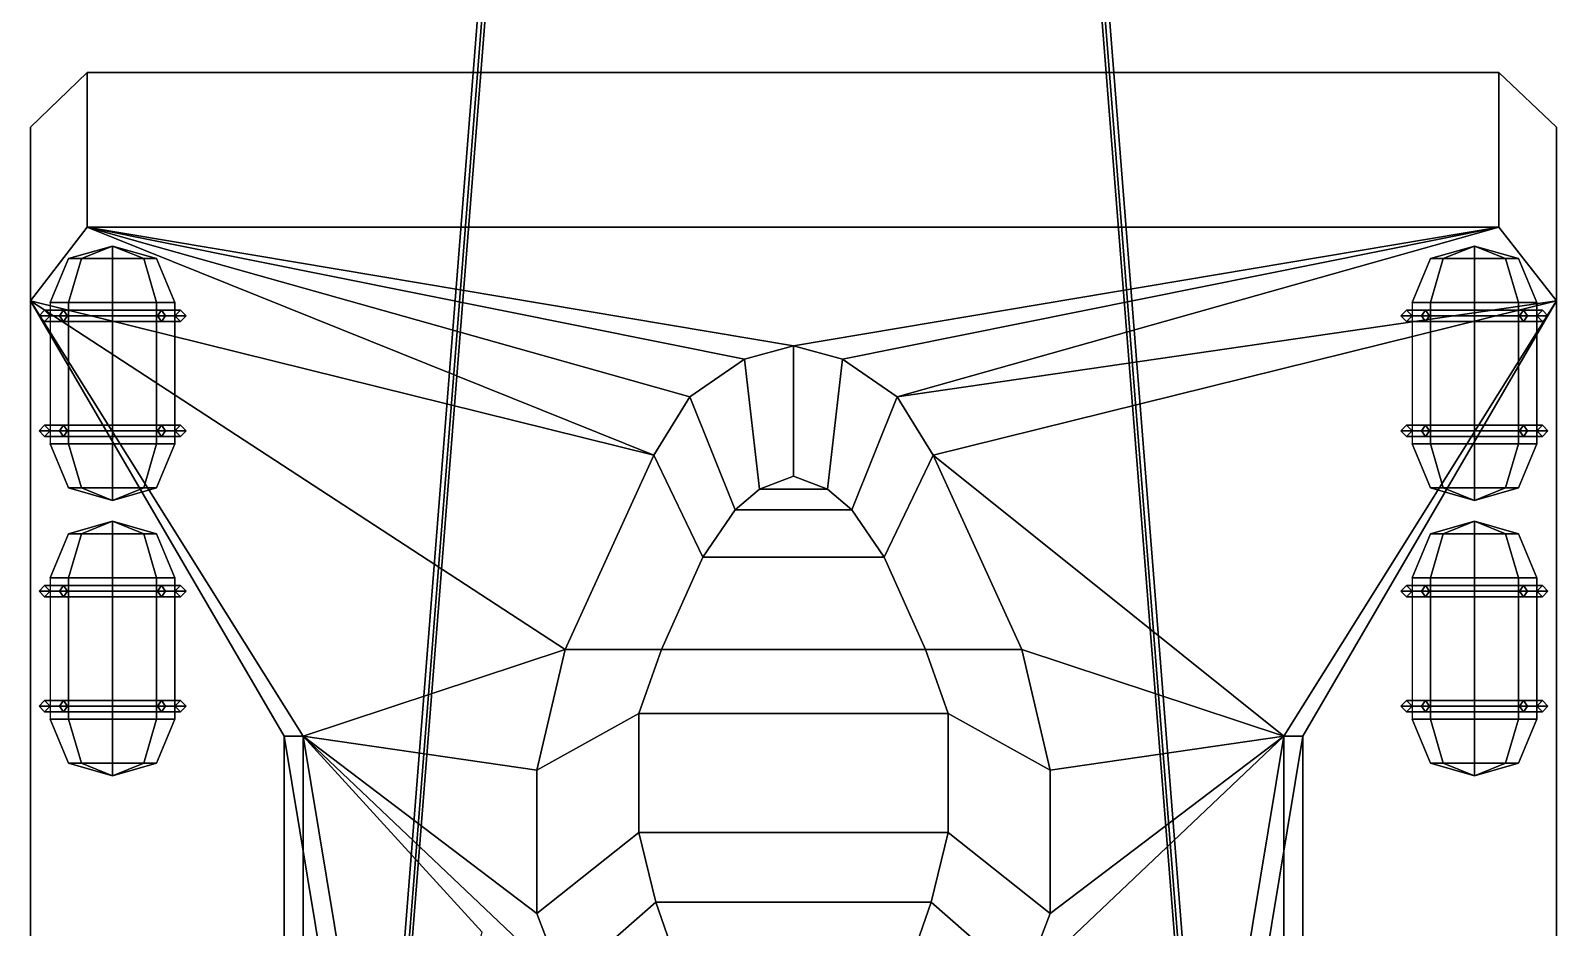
# Model space of a CAD drawing. Extents: x -4 to 4, y -35.9 to 36.
# Drawn here: x -4.05 to 4.05, y 23.08 to 27.83 of the extents above; entities that cross this region are included whole.
import ezdxf

# ---------------------------------------------------------------- set-up
doc = ezdxf.new("R2010")
doc.units = 0
doc.layers.add('SUPERSTRUCTURE', color=3, linetype='CONTINUOUS')

msp = doc.modelspace()

# ---------------------------------------------------------------- linework, layer by layer
at = {"layer": 'SUPERSTRUCTURE'}
for points in [[(-1.02, 35.92, 5.76), (-1.04, 35.92, 5.74), (-2.27, 20.37, 13.3), (-2.25, 20.32, 13.35)], [(-1.04, 35.92, 5.74), (-1.02, 35.92, 5.72), (-2.25, 20.32, 13.25), (-2.27, 20.37, 13.3)], [(-1, 35.92, 5.74), (-1.02, 35.92, 5.76), (-2.25, 20.32, 13.35), (-2.23, 20.37, 13.3)], [(-1.02, 35.92, 5.72), (-1, 35.92, 5.74), (-2.23, 20.37, 13.3), (-2.25, 20.32, 13.25)], [(1.02, 35.92, 5.76), (1, 35.92, 5.74), (2.23, 20.37, 13.3), (2.25, 20.32, 13.35)], [(1, 35.92, 5.74), (1.02, 35.92, 5.72), (2.25, 20.32, 13.25), (2.23, 20.37, 13.3)], [(1.04, 35.92, 5.74), (1.02, 35.92, 5.76), (2.25, 20.32, 13.35), (2.27, 20.37, 13.3)], [(1.02, 35.92, 5.72), (1.04, 35.92, 5.74), (2.27, 20.37, 13.3), (2.25, 20.32, 13.25)], [(-3.745, 26.79, 5.69), (-3.745, 27.61, 3.13), (-4.045, 27.32, 3.13), (-4.045, 26.4, 5.69)], [(-3.745, 27.61, 3.13), (-3.745, 27.61, 3.0057), (-4.045, 27.32, 2.99), (-4.045, 27.32, 3.13)], [(3.74, 26.79, 5.69), (3.74, 27.61, 3.13), (-3.745, 27.61, 3.13), (-3.745, 26.79, 5.69)], [(-2.8, 27.61, 3.055), (-2.8, 27.61, 3.055), (-3.745, 27.61, 3.0057), (-3.745, 27.61, 3.13)], [(-1.415, 27.61, 3.11), (-1.415, 27.61, 3.11), (-2.8, 27.61, 3.055), (-3.745, 27.61, 3.13)], [(0, 27.61, 3.13), (0, 27.61, 3.13), (-1.415, 27.61, 3.11), (-3.745, 27.61, 3.13)], [(3.74, 27.61, 3.13), (1.415, 27.61, 3.11), (0, 27.61, 3.13), (3.74, 27.61, 3.13)], [(3.74, 27.61, 3.13), (2.8, 27.61, 3.055), (1.415, 27.61, 3.11), (3.74, 27.61, 3.13)], [(3.74, 27.61, 3.13), (3.74, 27.61, 3.0059), (2.8, 27.61, 3.055), (3.74, 27.61, 3.13)], [(4.045, 26.4, 5.69), (4.045, 27.32, 3.13), (3.74, 27.61, 3.13), (3.74, 26.79, 5.69)], [(4.045, 27.32, 3.13), (4.045, 27.32, 2.99), (3.74, 27.61, 3.0059), (3.74, 27.61, 3.13)], [(-4.045, 27.32, 3.13), (-4.045, 9.4, 3.13), (-4.045, 10, 5.69), (-4.045, 26.4, 5.69)], [(-4.045, 27.32, 2.99), (-4.045, 9.4, 2.99), (-4.045, 9.4, 3.13), (-4.045, 27.32, 3.13)], [(4.045, 10, 5.69), (4.045, 9.4, 3.13), (4.045, 27.32, 3.13), (4.045, 26.4, 5.69)], [(4.045, 9.4, 3.13), (4.045, 9.4, 2.99), (4.045, 27.32, 2.99), (4.045, 27.32, 3.13)], [(-0.74, 25.58, 5.69), (-0.74, 25.58, 5.69), (-3.745, 26.79, 5.69), (-4.045, 26.4, 5.69)], [(0, 26.16, 5.69), (3.74, 26.79, 5.69), (-3.745, 26.79, 5.69), (0, 26.16, 5.69)], [(-0.74, 25.58, 5.69), (-0.74, 25.58, 5.69), (-0.55, 25.89, 5.69), (-3.745, 26.79, 5.69)], [(-0.55, 25.89, 5.69), (-0.55, 25.89, 5.69), (-0.26, 26.09, 5.69), (-3.745, 26.79, 5.69)], [(-0.26, 26.09, 5.69), (-0.26, 26.09, 5.69), (0, 26.16, 5.69), (-3.745, 26.79, 5.69)], [(0.26, 26.09, 5.69), (0.26, 26.09, 5.69), (3.74, 26.79, 5.69), (0, 26.16, 5.69)], [(0.55, 25.89, 5.69), (0.55, 25.89, 5.69), (3.74, 26.79, 5.69), (0.26, 26.09, 5.69)], [(4.045, 26.4, 5.69), (4.045, 26.4, 5.69), (3.74, 26.79, 5.69), (0.55, 25.89, 5.69)], [(-3.775, 26.6233, 5.915), (-3.8433, 26.39, 5.8467), (-3.94, 26.39, 6.08), (-3.8433, 26.6233, 6.08)], [(-3.8433, 26.6233, 6.08), (-3.94, 26.39, 6.08), (-3.8433, 26.39, 6.3133), (-3.775, 26.6233, 6.245)], [(-3.61, 26.69, 6.08), (-3.775, 26.6233, 5.915), (-3.8433, 26.6233, 6.08), (-3.61, 26.69, 6.08)], [(-3.61, 26.69, 6.08), (-3.8433, 26.6233, 6.08), (-3.775, 26.6233, 6.245), (-3.61, 26.69, 6.08)], [(-3.61, 26.6233, 5.8467), (-3.61, 26.39, 5.75), (-3.8433, 26.39, 5.8467), (-3.775, 26.6233, 5.915)], [(-3.775, 26.6233, 6.245), (-3.8433, 26.39, 6.3133), (-3.61, 26.39, 6.41), (-3.61, 26.6233, 6.3133)], [(-3.61, 26.69, 6.08), (-3.61, 26.6233, 5.8467), (-3.775, 26.6233, 5.915), (-3.61, 26.69, 6.08)], [(-3.61, 26.69, 6.08), (-3.775, 26.6233, 6.245), (-3.61, 26.6233, 6.3133), (-3.61, 26.69, 6.08)], [(-3.61, 26.69, 6.08), (-3.3767, 26.6233, 6.08), (-3.445, 26.6233, 5.915), (-3.61, 26.69, 6.08)], [(-3.61, 26.69, 6.08), (-3.445, 26.6233, 6.245), (-3.3767, 26.6233, 6.08), (-3.61, 26.69, 6.08)], [(-3.61, 26.69, 6.08), (-3.445, 26.6233, 5.915), (-3.61, 26.6233, 5.8467), (-3.61, 26.69, 6.08)], [(-3.61, 26.69, 6.08), (-3.61, 26.6233, 6.3133), (-3.445, 26.6233, 6.245), (-3.61, 26.69, 6.08)], [(-3.445, 26.6233, 5.915), (-3.3767, 26.39, 5.8467), (-3.61, 26.39, 5.75), (-3.61, 26.6233, 5.8467)], [(-3.61, 26.6233, 6.3133), (-3.61, 26.39, 6.41), (-3.3767, 26.39, 6.3133), (-3.445, 26.6233, 6.245)], [(-3.3767, 26.6233, 6.08), (-3.28, 26.39, 6.08), (-3.3767, 26.39, 5.8467), (-3.445, 26.6233, 5.915)], [(-3.445, 26.6233, 6.245), (-3.3767, 26.39, 6.3133), (-3.28, 26.39, 6.08), (-3.3767, 26.6233, 6.08)], [(3.3767, 26.6233, 6.08), (3.28, 26.39, 6.08), (3.3767, 26.39, 6.3133), (3.445, 26.6233, 6.245)], [(3.445, 26.6233, 5.915), (3.3767, 26.39, 5.8467), (3.28, 26.39, 6.08), (3.3767, 26.6233, 6.08)], [(3.61, 26.69, 6.08), (3.3767, 26.6233, 6.08), (3.445, 26.6233, 6.245), (3.61, 26.69, 6.08)], [(3.61, 26.69, 6.08), (3.445, 26.6233, 5.915), (3.3767, 26.6233, 6.08), (3.61, 26.69, 6.08)], [(3.445, 26.6233, 6.245), (3.3767, 26.39, 6.3133), (3.61, 26.39, 6.41), (3.61, 26.6233, 6.3133)], [(3.61, 26.6233, 5.8467), (3.61, 26.39, 5.75), (3.3767, 26.39, 5.8467), (3.445, 26.6233, 5.915)], [(3.61, 26.69, 6.08), (3.445, 26.6233, 6.245), (3.61, 26.6233, 6.3133), (3.61, 26.69, 6.08)], [(3.61, 26.69, 6.08), (3.61, 26.6233, 5.8467), (3.445, 26.6233, 5.915), (3.61, 26.69, 6.08)], [(3.61, 26.69, 6.08), (3.775, 26.6233, 6.245), (3.8433, 26.6233, 6.08), (3.61, 26.69, 6.08)], [(3.61, 26.69, 6.08), (3.8433, 26.6233, 6.08), (3.775, 26.6233, 5.915), (3.61, 26.69, 6.08)], [(3.61, 26.69, 6.08), (3.61, 26.6233, 6.3133), (3.775, 26.6233, 6.245), (3.61, 26.69, 6.08)], [(3.61, 26.69, 6.08), (3.775, 26.6233, 5.915), (3.61, 26.6233, 5.8467), (3.61, 26.69, 6.08)], [(3.61, 26.6233, 6.3133), (3.61, 26.39, 6.41), (3.8433, 26.39, 6.3133), (3.775, 26.6233, 6.245)], [(3.775, 26.6233, 5.915), (3.8433, 26.39, 5.8467), (3.61, 26.39, 5.75), (3.61, 26.6233, 5.8467)], [(3.775, 26.6233, 6.245), (3.8433, 26.39, 6.3133), (3.94, 26.39, 6.08), (3.8433, 26.6233, 6.08)], [(3.8433, 26.6233, 6.08), (3.94, 26.39, 6.08), (3.8433, 26.39, 5.8467), (3.775, 26.6233, 5.915)], [(-4.045, 26.4, 5.69), (-4.045, 10, 5.69), (-2.7, 13.71, 5.69), (-2.7, 24.09, 5.69)], [(-2.6, 24.09, 5.69), (-4.045, 26.4, 5.69), (-4.045, 26.4, 5.69), (-2.7, 24.09, 5.69)], [(-2.6, 24.09, 5.69), (-2.6, 24.09, 5.69), (-1.21, 24.55, 5.69), (-4.045, 26.4, 5.69)], [(-1.21, 24.55, 5.69), (-1.21, 24.55, 5.69), (-0.74, 25.58, 5.69), (-4.045, 26.4, 5.69)], [(4.045, 26.4, 5.69), (4.045, 26.4, 5.69), (0.55, 25.89, 5.69), (0.74, 25.58, 5.69)], [(4.045, 26.4, 5.69), (4.045, 26.4, 5.69), (0.74, 25.58, 5.69), (2.6, 24.09, 5.69)], [(4.045, 26.4, 5.69), (4.045, 26.4, 5.69), (2.6, 24.09, 5.69), (2.7, 24.09, 5.69)], [(2.7, 24.09, 5.69), (2.7, 13.71, 5.69), (4.045, 10, 5.69), (4.045, 26.4, 5.69)], [(-3.8912, 26.32, 6.3612), (-3.87, 26.35, 6.34), (-3.97, 26.35, 6.08), (-4, 26.32, 6.08)], [(-3.97, 26.35, 5.69), (-4, 26.32, 5.69), (-4, 26.32, 6.08), (-3.97, 26.35, 6.08)], [(-3.87, 26.29, 6.34), (-3.8912, 26.32, 6.3612), (-4, 26.32, 6.08), (-3.97, 26.29, 6.08)], [(-4, 26.32, 5.69), (-3.97, 26.29, 5.69), (-3.97, 26.29, 6.08), (-4, 26.32, 6.08)], [(-3.87, 26.35, 6.34), (-3.8488, 26.32, 6.3188), (-3.94, 26.32, 6.08), (-3.97, 26.35, 6.08)], [(-3.94, 26.32, 5.69), (-3.97, 26.35, 5.69), (-3.97, 26.35, 6.08), (-3.94, 26.32, 6.08)], [(-3.8488, 26.32, 6.3188), (-3.87, 26.29, 6.34), (-3.97, 26.29, 6.08), (-3.94, 26.32, 6.08)], [(-3.97, 26.29, 5.69), (-3.94, 26.32, 5.69), (-3.94, 26.32, 6.08), (-3.97, 26.29, 6.08)], [(-3.61, 26.32, 6.47), (-3.61, 26.35, 6.44), (-3.87, 26.35, 6.34), (-3.8912, 26.32, 6.3612)], [(-3.61, 26.29, 6.44), (-3.61, 26.32, 6.47), (-3.8912, 26.32, 6.3612), (-3.87, 26.29, 6.34)], [(-3.61, 26.35, 6.44), (-3.61, 26.32, 6.41), (-3.8488, 26.32, 6.3188), (-3.87, 26.35, 6.34)], [(-3.61, 26.32, 6.41), (-3.61, 26.29, 6.44), (-3.87, 26.29, 6.34), (-3.8488, 26.32, 6.3188)], [(-3.61, 26.35, 6.44), (-3.61, 26.32, 6.47), (-3.3288, 26.32, 6.3612), (-3.35, 26.35, 6.34)], [(-3.61, 26.32, 6.41), (-3.61, 26.35, 6.44), (-3.35, 26.35, 6.34), (-3.3712, 26.32, 6.3188)], [(-3.61, 26.32, 6.47), (-3.61, 26.29, 6.44), (-3.35, 26.29, 6.34), (-3.3288, 26.32, 6.3612)], [(-3.61, 26.29, 6.44), (-3.61, 26.32, 6.41), (-3.3712, 26.32, 6.3188), (-3.35, 26.29, 6.34)], [(-3.3712, 26.32, 6.3188), (-3.35, 26.35, 6.34), (-3.25, 26.35, 6.08), (-3.28, 26.32, 6.08)], [(-3.35, 26.29, 6.34), (-3.3712, 26.32, 6.3188), (-3.28, 26.32, 6.08), (-3.25, 26.29, 6.08)], [(-3.35, 26.35, 6.34), (-3.3288, 26.32, 6.3612), (-3.22, 26.32, 6.08), (-3.25, 26.35, 6.08)], [(-3.3288, 26.32, 6.3612), (-3.35, 26.29, 6.34), (-3.25, 26.29, 6.08), (-3.22, 26.32, 6.08)], [(-3.25, 26.35, 5.69), (-3.28, 26.32, 5.69), (-3.28, 26.32, 6.08), (-3.25, 26.35, 6.08)], [(-3.28, 26.32, 5.69), (-3.25, 26.29, 5.69), (-3.25, 26.29, 6.08), (-3.28, 26.32, 6.08)], [(-3.22, 26.32, 5.69), (-3.25, 26.35, 5.69), (-3.25, 26.35, 6.08), (-3.22, 26.32, 6.08)], [(-3.25, 26.29, 5.69), (-3.22, 26.32, 5.69), (-3.22, 26.32, 6.08), (-3.25, 26.29, 6.08)], [(3.3288, 26.32, 6.3612), (3.35, 26.35, 6.34), (3.25, 26.35, 6.08), (3.22, 26.32, 6.08)], [(3.25, 26.35, 5.69), (3.22, 26.32, 5.69), (3.22, 26.32, 6.08), (3.25, 26.35, 6.08)], [(3.35, 26.29, 6.34), (3.3288, 26.32, 6.3612), (3.22, 26.32, 6.08), (3.25, 26.29, 6.08)], [(3.22, 26.32, 5.69), (3.25, 26.29, 5.69), (3.25, 26.29, 6.08), (3.22, 26.32, 6.08)], [(3.35, 26.35, 6.34), (3.3712, 26.32, 6.3188), (3.28, 26.32, 6.08), (3.25, 26.35, 6.08)], [(3.28, 26.32, 5.69), (3.25, 26.35, 5.69), (3.25, 26.35, 6.08), (3.28, 26.32, 6.08)], [(3.3712, 26.32, 6.3188), (3.35, 26.29, 6.34), (3.25, 26.29, 6.08), (3.28, 26.32, 6.08)], [(3.25, 26.29, 5.69), (3.28, 26.32, 5.69), (3.28, 26.32, 6.08), (3.25, 26.29, 6.08)], [(3.61, 26.32, 6.47), (3.61, 26.35, 6.44), (3.35, 26.35, 6.34), (3.3288, 26.32, 6.3612)], [(3.61, 26.29, 6.44), (3.61, 26.32, 6.47), (3.3288, 26.32, 6.3612), (3.35, 26.29, 6.34)], [(3.61, 26.35, 6.44), (3.61, 26.32, 6.41), (3.3712, 26.32, 6.3188), (3.35, 26.35, 6.34)], [(3.61, 26.32, 6.41), (3.61, 26.29, 6.44), (3.35, 26.29, 6.34), (3.3712, 26.32, 6.3188)], [(3.61, 26.32, 6.41), (3.61, 26.35, 6.44), (3.87, 26.35, 6.34), (3.8488, 26.32, 6.3188)], [(3.61, 26.35, 6.44), (3.61, 26.32, 6.47), (3.8912, 26.32, 6.3612), (3.87, 26.35, 6.34)], [(3.61, 26.29, 6.44), (3.61, 26.32, 6.41), (3.8488, 26.32, 6.3188), (3.87, 26.29, 6.34)], [(3.61, 26.32, 6.47), (3.61, 26.29, 6.44), (3.87, 26.29, 6.34), (3.8912, 26.32, 6.3612)], [(3.8488, 26.32, 6.3188), (3.87, 26.35, 6.34), (3.97, 26.35, 6.08), (3.94, 26.32, 6.08)], [(3.87, 26.29, 6.34), (3.8488, 26.32, 6.3188), (3.94, 26.32, 6.08), (3.97, 26.29, 6.08)], [(3.87, 26.35, 6.34), (3.8912, 26.32, 6.3612), (4, 26.32, 6.08), (3.97, 26.35, 6.08)], [(3.8912, 26.32, 6.3612), (3.87, 26.29, 6.34), (3.97, 26.29, 6.08), (4, 26.32, 6.08)], [(3.97, 26.35, 5.69), (3.94, 26.32, 5.69), (3.94, 26.32, 6.08), (3.97, 26.35, 6.08)], [(3.94, 26.32, 5.69), (3.97, 26.29, 5.69), (3.97, 26.29, 6.08), (3.94, 26.32, 6.08)], [(4, 26.32, 5.69), (3.97, 26.35, 5.69), (3.97, 26.35, 6.08), (4, 26.32, 6.08)], [(3.97, 26.29, 5.69), (4, 26.32, 5.69), (4, 26.32, 6.08), (3.97, 26.29, 6.08)], [(0, 25.47, 7.33), (0, 26.16, 5.69), (-0.26, 26.09, 5.69), (-0.18, 25.4, 7.33)], [(0.18, 25.4, 7.33), (0.26, 26.09, 5.69), (0, 26.16, 5.69), (0, 25.47, 7.33)], [(-0.18, 25.4, 7.33), (-0.26, 26.09, 5.69), (-0.55, 25.89, 5.69), (-0.31, 25.29, 7.33)], [(0.31, 25.29, 7.33), (0.55, 25.89, 5.69), (0.26, 26.09, 5.69), (0.18, 25.4, 7.33)], [(-0.31, 25.29, 7.33), (-0.55, 25.89, 5.69), (-0.74, 25.58, 5.69), (-0.48, 25.04, 7.33)], [(0.48, 25.04, 7.33), (0.74, 25.58, 5.69), (0.55, 25.89, 5.69), (0.31, 25.29, 7.33)], [(-3.8912, 25.71, 6.3612), (-3.87, 25.74, 6.34), (-3.97, 25.74, 6.08), (-4, 25.71, 6.08)], [(-3.97, 25.74, 5.69), (-4, 25.71, 5.69), (-4, 25.71, 6.08), (-3.97, 25.74, 6.08)], [(-3.87, 25.74, 6.34), (-3.8488, 25.71, 6.3188), (-3.94, 25.71, 6.08), (-3.97, 25.74, 6.08)], [(-3.94, 25.71, 5.69), (-3.97, 25.74, 5.69), (-3.97, 25.74, 6.08), (-3.94, 25.71, 6.08)], [(-3.61, 25.71, 6.47), (-3.61, 25.74, 6.44), (-3.87, 25.74, 6.34), (-3.8912, 25.71, 6.3612)], [(-3.61, 25.74, 6.44), (-3.61, 25.71, 6.41), (-3.8488, 25.71, 6.3188), (-3.87, 25.74, 6.34)], [(-3.61, 25.71, 6.41), (-3.61, 25.74, 6.44), (-3.35, 25.74, 6.34), (-3.3712, 25.71, 6.3188)], [(-3.61, 25.74, 6.44), (-3.61, 25.71, 6.47), (-3.3288, 25.71, 6.3612), (-3.35, 25.74, 6.34)], [(-3.3712, 25.71, 6.3188), (-3.35, 25.74, 6.34), (-3.25, 25.74, 6.08), (-3.28, 25.71, 6.08)], [(-3.35, 25.74, 6.34), (-3.3288, 25.71, 6.3612), (-3.22, 25.71, 6.08), (-3.25, 25.74, 6.08)], [(-3.25, 25.74, 5.69), (-3.28, 25.71, 5.69), (-3.28, 25.71, 6.08), (-3.25, 25.74, 6.08)], [(-3.22, 25.71, 5.69), (-3.25, 25.74, 5.69), (-3.25, 25.74, 6.08), (-3.22, 25.71, 6.08)], [(3.3288, 25.71, 6.3612), (3.35, 25.74, 6.34), (3.25, 25.74, 6.08), (3.22, 25.71, 6.08)], [(3.25, 25.74, 5.69), (3.22, 25.71, 5.69), (3.22, 25.71, 6.08), (3.25, 25.74, 6.08)], [(3.35, 25.74, 6.34), (3.3712, 25.71, 6.3188), (3.28, 25.71, 6.08), (3.25, 25.74, 6.08)], [(3.28, 25.71, 5.69), (3.25, 25.74, 5.69), (3.25, 25.74, 6.08), (3.28, 25.71, 6.08)], [(3.61, 25.71, 6.47), (3.61, 25.74, 6.44), (3.35, 25.74, 6.34), (3.3288, 25.71, 6.3612)], [(3.61, 25.74, 6.44), (3.61, 25.71, 6.41), (3.3712, 25.71, 6.3188), (3.35, 25.74, 6.34)], [(3.61, 25.74, 6.44), (3.61, 25.71, 6.47), (3.8912, 25.71, 6.3612), (3.87, 25.74, 6.34)], [(3.61, 25.71, 6.41), (3.61, 25.74, 6.44), (3.87, 25.74, 6.34), (3.8488, 25.71, 6.3188)], [(3.8488, 25.71, 6.3188), (3.87, 25.74, 6.34), (3.97, 25.74, 6.08), (3.94, 25.71, 6.08)], [(3.87, 25.74, 6.34), (3.8912, 25.71, 6.3612), (4, 25.71, 6.08), (3.97, 25.74, 6.08)], [(3.97, 25.74, 5.69), (3.94, 25.71, 5.69), (3.94, 25.71, 6.08), (3.97, 25.74, 6.08)], [(4, 25.71, 5.69), (3.97, 25.74, 5.69), (3.97, 25.74, 6.08), (4, 25.71, 6.08)], [(-3.87, 25.68, 6.34), (-3.8912, 25.71, 6.3612), (-4, 25.71, 6.08), (-3.97, 25.68, 6.08)], [(-4, 25.71, 5.69), (-3.97, 25.68, 5.69), (-3.97, 25.68, 6.08), (-4, 25.71, 6.08)], [(-3.8488, 25.71, 6.3188), (-3.87, 25.68, 6.34), (-3.97, 25.68, 6.08), (-3.94, 25.71, 6.08)], [(-3.97, 25.68, 5.69), (-3.94, 25.71, 5.69), (-3.94, 25.71, 6.08), (-3.97, 25.68, 6.08)], [(-3.61, 25.68, 6.44), (-3.61, 25.71, 6.47), (-3.8912, 25.71, 6.3612), (-3.87, 25.68, 6.34)], [(-3.61, 25.71, 6.41), (-3.61, 25.68, 6.44), (-3.87, 25.68, 6.34), (-3.8488, 25.71, 6.3188)], [(-3.61, 25.68, 6.44), (-3.61, 25.71, 6.41), (-3.3712, 25.71, 6.3188), (-3.35, 25.68, 6.34)], [(-3.61, 25.71, 6.47), (-3.61, 25.68, 6.44), (-3.35, 25.68, 6.34), (-3.3288, 25.71, 6.3612)], [(-3.35, 25.68, 6.34), (-3.3712, 25.71, 6.3188), (-3.28, 25.71, 6.08), (-3.25, 25.68, 6.08)], [(-3.3288, 25.71, 6.3612), (-3.35, 25.68, 6.34), (-3.25, 25.68, 6.08), (-3.22, 25.71, 6.08)], [(-3.28, 25.71, 5.69), (-3.25, 25.68, 5.69), (-3.25, 25.68, 6.08), (-3.28, 25.71, 6.08)], [(-3.25, 25.68, 5.69), (-3.22, 25.71, 5.69), (-3.22, 25.71, 6.08), (-3.25, 25.68, 6.08)], [(3.35, 25.68, 6.34), (3.3288, 25.71, 6.3612), (3.22, 25.71, 6.08), (3.25, 25.68, 6.08)], [(3.22, 25.71, 5.69), (3.25, 25.68, 5.69), (3.25, 25.68, 6.08), (3.22, 25.71, 6.08)], [(3.3712, 25.71, 6.3188), (3.35, 25.68, 6.34), (3.25, 25.68, 6.08), (3.28, 25.71, 6.08)], [(3.25, 25.68, 5.69), (3.28, 25.71, 5.69), (3.28, 25.71, 6.08), (3.25, 25.68, 6.08)], [(3.61, 25.68, 6.44), (3.61, 25.71, 6.47), (3.3288, 25.71, 6.3612), (3.35, 25.68, 6.34)], [(3.61, 25.71, 6.41), (3.61, 25.68, 6.44), (3.35, 25.68, 6.34), (3.3712, 25.71, 6.3188)], [(3.61, 25.71, 6.47), (3.61, 25.68, 6.44), (3.87, 25.68, 6.34), (3.8912, 25.71, 6.3612)], [(3.61, 25.68, 6.44), (3.61, 25.71, 6.41), (3.8488, 25.71, 6.3188), (3.87, 25.68, 6.34)], [(3.87, 25.68, 6.34), (3.8488, 25.71, 6.3188), (3.94, 25.71, 6.08), (3.97, 25.68, 6.08)], [(3.8912, 25.71, 6.3612), (3.87, 25.68, 6.34), (3.97, 25.68, 6.08), (4, 25.71, 6.08)], [(3.94, 25.71, 5.69), (3.97, 25.68, 5.69), (3.97, 25.68, 6.08), (3.94, 25.71, 6.08)], [(3.97, 25.68, 5.69), (4, 25.71, 5.69), (4, 25.71, 6.08), (3.97, 25.68, 6.08)], [(-3.94, 25.64, 6.08), (-3.8433, 25.4067, 6.08), (-3.775, 25.4067, 6.245), (-3.8433, 25.64, 6.3133)], [(-3.8433, 25.64, 5.8467), (-3.775, 25.4067, 5.915), (-3.8433, 25.4067, 6.08), (-3.94, 25.64, 6.08)], [(-3.61, 25.64, 5.75), (-3.61, 25.4067, 5.8467), (-3.775, 25.4067, 5.915), (-3.8433, 25.64, 5.8467)], [(-3.8433, 25.64, 6.3133), (-3.775, 25.4067, 6.245), (-3.61, 25.4067, 6.3133), (-3.61, 25.64, 6.41)], [(-3.3767, 25.64, 5.8467), (-3.445, 25.4067, 5.915), (-3.61, 25.4067, 5.8467), (-3.61, 25.64, 5.75)], [(-3.61, 25.64, 6.41), (-3.61, 25.4067, 6.3133), (-3.445, 25.4067, 6.245), (-3.3767, 25.64, 6.3133)], [(-3.3767, 25.64, 6.3133), (-3.445, 25.4067, 6.245), (-3.3767, 25.4067, 6.08), (-3.28, 25.64, 6.08)], [(-3.28, 25.64, 6.08), (-3.3767, 25.4067, 6.08), (-3.445, 25.4067, 5.915), (-3.3767, 25.64, 5.8467)], [(-0.48, 25.04, 7.33), (-0.74, 25.58, 5.69), (-1.21, 24.55, 5.69), (-0.7, 24.55, 7.37)], [(0.7, 24.55, 7.37), (1.21, 24.55, 5.69), (0.74, 25.58, 5.69), (0.48, 25.04, 7.33)], [(0.74, 25.58, 5.69), (0.74, 25.58, 5.69), (1.21, 24.55, 5.69), (2.6, 24.09, 5.69)], [(3.3767, 25.64, 5.8467), (3.445, 25.4067, 5.915), (3.3767, 25.4067, 6.08), (3.28, 25.64, 6.08)], [(3.28, 25.64, 6.08), (3.3767, 25.4067, 6.08), (3.445, 25.4067, 6.245), (3.3767, 25.64, 6.3133)], [(3.3767, 25.64, 6.3133), (3.445, 25.4067, 6.245), (3.61, 25.4067, 6.3133), (3.61, 25.64, 6.41)], [(3.61, 25.64, 5.75), (3.61, 25.4067, 5.8467), (3.445, 25.4067, 5.915), (3.3767, 25.64, 5.8467)], [(3.61, 25.64, 6.41), (3.61, 25.4067, 6.3133), (3.775, 25.4067, 6.245), (3.8433, 25.64, 6.3133)], [(3.8433, 25.64, 5.8467), (3.775, 25.4067, 5.915), (3.61, 25.4067, 5.8467), (3.61, 25.64, 5.75)], [(3.94, 25.64, 6.08), (3.8433, 25.4067, 6.08), (3.775, 25.4067, 5.915), (3.8433, 25.64, 5.8467)], [(3.8433, 25.64, 6.3133), (3.775, 25.4067, 6.245), (3.8433, 25.4067, 6.08), (3.94, 25.64, 6.08)], [(-3.8433, 25.4067, 6.08), (-3.61, 25.34, 6.08), (-3.61, 25.34, 6.08), (-3.775, 25.4067, 6.245)], [(-3.775, 25.4067, 5.915), (-3.61, 25.34, 6.08), (-3.61, 25.34, 6.08), (-3.8433, 25.4067, 6.08)], [(-3.775, 25.4067, 6.245), (-3.61, 25.34, 6.08), (-3.61, 25.34, 6.08), (-3.61, 25.4067, 6.3133)], [(-3.61, 25.4067, 5.8467), (-3.61, 25.34, 6.08), (-3.61, 25.34, 6.08), (-3.775, 25.4067, 5.915)], [(-3.445, 25.4067, 6.245), (-3.61, 25.34, 6.08), (-3.61, 25.34, 6.08), (-3.3767, 25.4067, 6.08)], [(-3.3767, 25.4067, 6.08), (-3.61, 25.34, 6.08), (-3.61, 25.34, 6.08), (-3.445, 25.4067, 5.915)], [(-3.61, 25.4067, 6.3133), (-3.61, 25.34, 6.08), (-3.61, 25.34, 6.08), (-3.445, 25.4067, 6.245)], [(-3.445, 25.4067, 5.915), (-3.61, 25.34, 6.08), (-3.61, 25.34, 6.08), (-3.61, 25.4067, 5.8467)], [(-0.18, 25.4, 7.33), (0.18, 25.4, 7.33), (0, 25.47, 7.33)], [(3.445, 25.4067, 5.915), (3.61, 25.34, 6.08), (3.61, 25.34, 6.08), (3.3767, 25.4067, 6.08)], [(3.3767, 25.4067, 6.08), (3.61, 25.34, 6.08), (3.61, 25.34, 6.08), (3.445, 25.4067, 6.245)], [(3.61, 25.4067, 5.8467), (3.61, 25.34, 6.08), (3.61, 25.34, 6.08), (3.445, 25.4067, 5.915)], [(3.445, 25.4067, 6.245), (3.61, 25.34, 6.08), (3.61, 25.34, 6.08), (3.61, 25.4067, 6.3133)], [(3.8433, 25.4067, 6.08), (3.61, 25.34, 6.08), (3.61, 25.34, 6.08), (3.775, 25.4067, 5.915)], [(3.775, 25.4067, 6.245), (3.61, 25.34, 6.08), (3.61, 25.34, 6.08), (3.8433, 25.4067, 6.08)], [(3.775, 25.4067, 5.915), (3.61, 25.34, 6.08), (3.61, 25.34, 6.08), (3.61, 25.4067, 5.8467)], [(3.61, 25.4067, 6.3133), (3.61, 25.34, 6.08), (3.61, 25.34, 6.08), (3.775, 25.4067, 6.245)], [(-0.31, 25.29, 7.33), (0.31, 25.29, 7.33), (0.18, 25.4, 7.33), (-0.18, 25.4, 7.33)], [(-0.48, 25.04, 7.33), (0.48, 25.04, 7.33), (0.31, 25.29, 7.33), (-0.31, 25.29, 7.33)], [(-3.775, 25.1633, 5.915), (-3.8433, 24.93, 5.8467), (-3.94, 24.93, 6.08), (-3.8433, 25.1633, 6.08)], [(-3.8433, 25.1633, 6.08), (-3.94, 24.93, 6.08), (-3.8433, 24.93, 6.3133), (-3.775, 25.1633, 6.245)], [(-3.61, 25.23, 6.08), (-3.775, 25.1633, 5.915), (-3.8433, 25.1633, 6.08), (-3.61, 25.23, 6.08)], [(-3.61, 25.23, 6.08), (-3.8433, 25.1633, 6.08), (-3.775, 25.1633, 6.245), (-3.61, 25.23, 6.08)], [(-3.61, 25.1633, 5.8467), (-3.61, 24.93, 5.75), (-3.8433, 24.93, 5.8467), (-3.775, 25.1633, 5.915)], [(-3.775, 25.1633, 6.245), (-3.8433, 24.93, 6.3133), (-3.61, 24.93, 6.41), (-3.61, 25.1633, 6.3133)], [(-3.61, 25.23, 6.08), (-3.61, 25.1633, 5.8467), (-3.775, 25.1633, 5.915), (-3.61, 25.23, 6.08)], [(-3.61, 25.23, 6.08), (-3.775, 25.1633, 6.245), (-3.61, 25.1633, 6.3133), (-3.61, 25.23, 6.08)], [(-3.61, 25.23, 6.08), (-3.3767, 25.1633, 6.08), (-3.445, 25.1633, 5.915), (-3.61, 25.23, 6.08)], [(-3.61, 25.23, 6.08), (-3.445, 25.1633, 6.245), (-3.3767, 25.1633, 6.08), (-3.61, 25.23, 6.08)], [(-3.61, 25.23, 6.08), (-3.445, 25.1633, 5.915), (-3.61, 25.1633, 5.8467), (-3.61, 25.23, 6.08)], [(-3.61, 25.23, 6.08), (-3.61, 25.1633, 6.3133), (-3.445, 25.1633, 6.245), (-3.61, 25.23, 6.08)], [(-3.445, 25.1633, 5.915), (-3.3767, 24.93, 5.8467), (-3.61, 24.93, 5.75), (-3.61, 25.1633, 5.8467)], [(-3.61, 25.1633, 6.3133), (-3.61, 24.93, 6.41), (-3.3767, 24.93, 6.3133), (-3.445, 25.1633, 6.245)], [(-3.3767, 25.1633, 6.08), (-3.28, 24.93, 6.08), (-3.3767, 24.93, 5.8467), (-3.445, 25.1633, 5.915)], [(-3.445, 25.1633, 6.245), (-3.3767, 24.93, 6.3133), (-3.28, 24.93, 6.08), (-3.3767, 25.1633, 6.08)], [(3.3767, 25.1633, 6.08), (3.28, 24.93, 6.08), (3.3767, 24.93, 6.3133), (3.445, 25.1633, 6.245)], [(3.445, 25.1633, 5.915), (3.3767, 24.93, 5.8467), (3.28, 24.93, 6.08), (3.3767, 25.1633, 6.08)], [(3.61, 25.23, 6.08), (3.3767, 25.1633, 6.08), (3.445, 25.1633, 6.245), (3.61, 25.23, 6.08)], [(3.61, 25.23, 6.08), (3.445, 25.1633, 5.915), (3.3767, 25.1633, 6.08), (3.61, 25.23, 6.08)], [(3.445, 25.1633, 6.245), (3.3767, 24.93, 6.3133), (3.61, 24.93, 6.41), (3.61, 25.1633, 6.3133)], [(3.61, 25.1633, 5.8467), (3.61, 24.93, 5.75), (3.3767, 24.93, 5.8467), (3.445, 25.1633, 5.915)], [(3.61, 25.23, 6.08), (3.445, 25.1633, 6.245), (3.61, 25.1633, 6.3133), (3.61, 25.23, 6.08)], [(3.61, 25.23, 6.08), (3.61, 25.1633, 5.8467), (3.445, 25.1633, 5.915), (3.61, 25.23, 6.08)], [(3.61, 25.23, 6.08), (3.775, 25.1633, 6.245), (3.8433, 25.1633, 6.08), (3.61, 25.23, 6.08)], [(3.61, 25.23, 6.08), (3.8433, 25.1633, 6.08), (3.775, 25.1633, 5.915), (3.61, 25.23, 6.08)], [(3.61, 25.23, 6.08), (3.61, 25.1633, 6.3133), (3.775, 25.1633, 6.245), (3.61, 25.23, 6.08)], [(3.61, 25.23, 6.08), (3.775, 25.1633, 5.915), (3.61, 25.1633, 5.8467), (3.61, 25.23, 6.08)], [(3.61, 25.1633, 6.3133), (3.61, 24.93, 6.41), (3.8433, 24.93, 6.3133), (3.775, 25.1633, 6.245)], [(3.775, 25.1633, 5.915), (3.8433, 24.93, 5.8467), (3.61, 24.93, 5.75), (3.61, 25.1633, 5.8467)], [(3.775, 25.1633, 6.245), (3.8433, 24.93, 6.3133), (3.94, 24.93, 6.08), (3.8433, 25.1633, 6.08)], [(3.8433, 25.1633, 6.08), (3.94, 24.93, 6.08), (3.8433, 24.93, 5.8467), (3.775, 25.1633, 5.915)], [(-0.7, 24.55, 7.37), (0.7, 24.55, 7.37), (0.48, 25.04, 7.33), (-0.48, 25.04, 7.33)], [(-3.8912, 24.86, 6.3612), (-3.87, 24.89, 6.34), (-3.97, 24.89, 6.08), (-4, 24.86, 6.08)], [(-3.97, 24.89, 5.69), (-4, 24.86, 5.69), (-4, 24.86, 6.08), (-3.97, 24.89, 6.08)], [(-3.87, 24.83, 6.34), (-3.8912, 24.86, 6.3612), (-4, 24.86, 6.08), (-3.97, 24.83, 6.08)], [(-4, 24.86, 5.69), (-3.97, 24.83, 5.69), (-3.97, 24.83, 6.08), (-4, 24.86, 6.08)], [(-3.87, 24.89, 6.34), (-3.8488, 24.86, 6.3188), (-3.94, 24.86, 6.08), (-3.97, 24.89, 6.08)], [(-3.94, 24.86, 5.69), (-3.97, 24.89, 5.69), (-3.97, 24.89, 6.08), (-3.94, 24.86, 6.08)], [(-3.8488, 24.86, 6.3188), (-3.87, 24.83, 6.34), (-3.97, 24.83, 6.08), (-3.94, 24.86, 6.08)], [(-3.97, 24.83, 5.69), (-3.94, 24.86, 5.69), (-3.94, 24.86, 6.08), (-3.97, 24.83, 6.08)], [(-3.61, 24.86, 6.47), (-3.61, 24.89, 6.44), (-3.87, 24.89, 6.34), (-3.8912, 24.86, 6.3612)], [(-3.61, 24.83, 6.44), (-3.61, 24.86, 6.47), (-3.8912, 24.86, 6.3612), (-3.87, 24.83, 6.34)], [(-3.61, 24.89, 6.44), (-3.61, 24.86, 6.41), (-3.8488, 24.86, 6.3188), (-3.87, 24.89, 6.34)], [(-3.61, 24.86, 6.41), (-3.61, 24.83, 6.44), (-3.87, 24.83, 6.34), (-3.8488, 24.86, 6.3188)], [(-3.61, 24.89, 6.44), (-3.61, 24.86, 6.47), (-3.3288, 24.86, 6.3612), (-3.35, 24.89, 6.34)], [(-3.61, 24.86, 6.41), (-3.61, 24.89, 6.44), (-3.35, 24.89, 6.34), (-3.3712, 24.86, 6.3188)], [(-3.61, 24.86, 6.47), (-3.61, 24.83, 6.44), (-3.35, 24.83, 6.34), (-3.3288, 24.86, 6.3612)], [(-3.61, 24.83, 6.44), (-3.61, 24.86, 6.41), (-3.3712, 24.86, 6.3188), (-3.35, 24.83, 6.34)], [(-3.3712, 24.86, 6.3188), (-3.35, 24.89, 6.34), (-3.25, 24.89, 6.08), (-3.28, 24.86, 6.08)], [(-3.35, 24.83, 6.34), (-3.3712, 24.86, 6.3188), (-3.28, 24.86, 6.08), (-3.25, 24.83, 6.08)], [(-3.35, 24.89, 6.34), (-3.3288, 24.86, 6.3612), (-3.22, 24.86, 6.08), (-3.25, 24.89, 6.08)], [(-3.3288, 24.86, 6.3612), (-3.35, 24.83, 6.34), (-3.25, 24.83, 6.08), (-3.22, 24.86, 6.08)], [(-3.25, 24.89, 5.69), (-3.28, 24.86, 5.69), (-3.28, 24.86, 6.08), (-3.25, 24.89, 6.08)], [(-3.28, 24.86, 5.69), (-3.25, 24.83, 5.69), (-3.25, 24.83, 6.08), (-3.28, 24.86, 6.08)], [(-3.22, 24.86, 5.69), (-3.25, 24.89, 5.69), (-3.25, 24.89, 6.08), (-3.22, 24.86, 6.08)], [(-3.25, 24.83, 5.69), (-3.22, 24.86, 5.69), (-3.22, 24.86, 6.08), (-3.25, 24.83, 6.08)], [(3.3288, 24.86, 6.3612), (3.35, 24.89, 6.34), (3.25, 24.89, 6.08), (3.22, 24.86, 6.08)], [(3.25, 24.89, 5.69), (3.22, 24.86, 5.69), (3.22, 24.86, 6.08), (3.25, 24.89, 6.08)], [(3.35, 24.83, 6.34), (3.3288, 24.86, 6.3612), (3.22, 24.86, 6.08), (3.25, 24.83, 6.08)], [(3.22, 24.86, 5.69), (3.25, 24.83, 5.69), (3.25, 24.83, 6.08), (3.22, 24.86, 6.08)], [(3.35, 24.89, 6.34), (3.3712, 24.86, 6.3188), (3.28, 24.86, 6.08), (3.25, 24.89, 6.08)], [(3.28, 24.86, 5.69), (3.25, 24.89, 5.69), (3.25, 24.89, 6.08), (3.28, 24.86, 6.08)], [(3.3712, 24.86, 6.3188), (3.35, 24.83, 6.34), (3.25, 24.83, 6.08), (3.28, 24.86, 6.08)], [(3.25, 24.83, 5.69), (3.28, 24.86, 5.69), (3.28, 24.86, 6.08), (3.25, 24.83, 6.08)], [(3.61, 24.86, 6.47), (3.61, 24.89, 6.44), (3.35, 24.89, 6.34), (3.3288, 24.86, 6.3612)], [(3.61, 24.83, 6.44), (3.61, 24.86, 6.47), (3.3288, 24.86, 6.3612), (3.35, 24.83, 6.34)], [(3.61, 24.89, 6.44), (3.61, 24.86, 6.41), (3.3712, 24.86, 6.3188), (3.35, 24.89, 6.34)], [(3.61, 24.86, 6.41), (3.61, 24.83, 6.44), (3.35, 24.83, 6.34), (3.3712, 24.86, 6.3188)], [(3.61, 24.86, 6.41), (3.61, 24.89, 6.44), (3.87, 24.89, 6.34), (3.8488, 24.86, 6.3188)], [(3.61, 24.89, 6.44), (3.61, 24.86, 6.47), (3.8912, 24.86, 6.3612), (3.87, 24.89, 6.34)], [(3.61, 24.83, 6.44), (3.61, 24.86, 6.41), (3.8488, 24.86, 6.3188), (3.87, 24.83, 6.34)], [(3.61, 24.86, 6.47), (3.61, 24.83, 6.44), (3.87, 24.83, 6.34), (3.8912, 24.86, 6.3612)], [(3.8488, 24.86, 6.3188), (3.87, 24.89, 6.34), (3.97, 24.89, 6.08), (3.94, 24.86, 6.08)], [(3.87, 24.83, 6.34), (3.8488, 24.86, 6.3188), (3.94, 24.86, 6.08), (3.97, 24.83, 6.08)], [(3.87, 24.89, 6.34), (3.8912, 24.86, 6.3612), (4, 24.86, 6.08), (3.97, 24.89, 6.08)], [(3.8912, 24.86, 6.3612), (3.87, 24.83, 6.34), (3.97, 24.83, 6.08), (4, 24.86, 6.08)], [(3.97, 24.89, 5.69), (3.94, 24.86, 5.69), (3.94, 24.86, 6.08), (3.97, 24.89, 6.08)], [(3.94, 24.86, 5.69), (3.97, 24.83, 5.69), (3.97, 24.83, 6.08), (3.94, 24.86, 6.08)], [(4, 24.86, 5.69), (3.97, 24.89, 5.69), (3.97, 24.89, 6.08), (4, 24.86, 6.08)], [(3.97, 24.83, 5.69), (4, 24.86, 5.69), (4, 24.86, 6.08), (3.97, 24.83, 6.08)], [(-2.6, 24.09, 5.69), (-2.6, 24.09, 5.69), (-1.36, 23.91, 5.69), (-1.21, 24.55, 5.69)], [(-0.7, 24.55, 7.37), (-1.21, 24.55, 5.69), (-1.36, 23.91, 5.69), (-0.82, 24.21, 7.84)], [(-0.82, 24.21, 7.84), (0.82, 24.21, 7.84), (0.7, 24.55, 7.37), (-0.7, 24.55, 7.37)], [(0.82, 24.21, 7.84), (1.36, 23.91, 5.69), (1.21, 24.55, 5.69), (0.7, 24.55, 7.37)], [(1.21, 24.55, 5.69), (1.21, 24.55, 5.69), (1.36, 23.91, 5.69), (2.6, 24.09, 5.69)], [(-3.8912, 24.25, 6.3612), (-3.87, 24.28, 6.34), (-3.97, 24.28, 6.08), (-4, 24.25, 6.08)], [(-3.97, 24.28, 5.69), (-4, 24.25, 5.69), (-4, 24.25, 6.08), (-3.97, 24.28, 6.08)], [(-3.87, 24.28, 6.34), (-3.8488, 24.25, 6.3188), (-3.94, 24.25, 6.08), (-3.97, 24.28, 6.08)], [(-3.94, 24.25, 5.69), (-3.97, 24.28, 5.69), (-3.97, 24.28, 6.08), (-3.94, 24.25, 6.08)], [(-3.61, 24.25, 6.47), (-3.61, 24.28, 6.44), (-3.87, 24.28, 6.34), (-3.8912, 24.25, 6.3612)], [(-3.61, 24.28, 6.44), (-3.61, 24.25, 6.41), (-3.8488, 24.25, 6.3188), (-3.87, 24.28, 6.34)], [(-3.61, 24.25, 6.41), (-3.61, 24.28, 6.44), (-3.35, 24.28, 6.34), (-3.3712, 24.25, 6.3188)], [(-3.61, 24.28, 6.44), (-3.61, 24.25, 6.47), (-3.3288, 24.25, 6.3612), (-3.35, 24.28, 6.34)], [(-3.3712, 24.25, 6.3188), (-3.35, 24.28, 6.34), (-3.25, 24.28, 6.08), (-3.28, 24.25, 6.08)], [(-3.35, 24.28, 6.34), (-3.3288, 24.25, 6.3612), (-3.22, 24.25, 6.08), (-3.25, 24.28, 6.08)], [(-3.25, 24.28, 5.69), (-3.28, 24.25, 5.69), (-3.28, 24.25, 6.08), (-3.25, 24.28, 6.08)], [(-3.22, 24.25, 5.69), (-3.25, 24.28, 5.69), (-3.25, 24.28, 6.08), (-3.22, 24.25, 6.08)], [(3.3288, 24.25, 6.3612), (3.35, 24.28, 6.34), (3.25, 24.28, 6.08), (3.22, 24.25, 6.08)], [(3.25, 24.28, 5.69), (3.22, 24.25, 5.69), (3.22, 24.25, 6.08), (3.25, 24.28, 6.08)], [(3.35, 24.28, 6.34), (3.3712, 24.25, 6.3188), (3.28, 24.25, 6.08), (3.25, 24.28, 6.08)], [(3.28, 24.25, 5.69), (3.25, 24.28, 5.69), (3.25, 24.28, 6.08), (3.28, 24.25, 6.08)], [(3.61, 24.25, 6.47), (3.61, 24.28, 6.44), (3.35, 24.28, 6.34), (3.3288, 24.25, 6.3612)], [(3.61, 24.28, 6.44), (3.61, 24.25, 6.41), (3.3712, 24.25, 6.3188), (3.35, 24.28, 6.34)], [(3.61, 24.28, 6.44), (3.61, 24.25, 6.47), (3.8912, 24.25, 6.3612), (3.87, 24.28, 6.34)], [(3.61, 24.25, 6.41), (3.61, 24.28, 6.44), (3.87, 24.28, 6.34), (3.8488, 24.25, 6.3188)], [(3.8488, 24.25, 6.3188), (3.87, 24.28, 6.34), (3.97, 24.28, 6.08), (3.94, 24.25, 6.08)], [(3.87, 24.28, 6.34), (3.8912, 24.25, 6.3612), (4, 24.25, 6.08), (3.97, 24.28, 6.08)], [(3.97, 24.28, 5.69), (3.94, 24.25, 5.69), (3.94, 24.25, 6.08), (3.97, 24.28, 6.08)], [(4, 24.25, 5.69), (3.97, 24.28, 5.69), (3.97, 24.28, 6.08), (4, 24.25, 6.08)], [(-3.87, 24.22, 6.34), (-3.8912, 24.25, 6.3612), (-4, 24.25, 6.08), (-3.97, 24.22, 6.08)], [(-4, 24.25, 5.69), (-3.97, 24.22, 5.69), (-3.97, 24.22, 6.08), (-4, 24.25, 6.08)], [(-3.8488, 24.25, 6.3188), (-3.87, 24.22, 6.34), (-3.97, 24.22, 6.08), (-3.94, 24.25, 6.08)], [(-3.97, 24.22, 5.69), (-3.94, 24.25, 5.69), (-3.94, 24.25, 6.08), (-3.97, 24.22, 6.08)], [(-3.61, 24.22, 6.44), (-3.61, 24.25, 6.47), (-3.8912, 24.25, 6.3612), (-3.87, 24.22, 6.34)], [(-3.61, 24.25, 6.41), (-3.61, 24.22, 6.44), (-3.87, 24.22, 6.34), (-3.8488, 24.25, 6.3188)], [(-3.61, 24.22, 6.44), (-3.61, 24.25, 6.41), (-3.3712, 24.25, 6.3188), (-3.35, 24.22, 6.34)], [(-3.61, 24.25, 6.47), (-3.61, 24.22, 6.44), (-3.35, 24.22, 6.34), (-3.3288, 24.25, 6.3612)], [(-3.35, 24.22, 6.34), (-3.3712, 24.25, 6.3188), (-3.28, 24.25, 6.08), (-3.25, 24.22, 6.08)], [(-3.3288, 24.25, 6.3612), (-3.35, 24.22, 6.34), (-3.25, 24.22, 6.08), (-3.22, 24.25, 6.08)], [(-3.28, 24.25, 5.69), (-3.25, 24.22, 5.69), (-3.25, 24.22, 6.08), (-3.28, 24.25, 6.08)], [(-3.25, 24.22, 5.69), (-3.22, 24.25, 5.69), (-3.22, 24.25, 6.08), (-3.25, 24.22, 6.08)], [(-0.82, 24.21, 7.84), (-1.36, 23.91, 5.69), (-1.36, 23.15, 5.69), (-0.82, 23.58, 7.84)], [(-0.82, 23.58, 7.84), (0.82, 23.58, 7.84), (0.82, 24.21, 7.84), (-0.82, 24.21, 7.84)], [(0.82, 23.58, 7.84), (1.36, 23.15, 5.69), (1.36, 23.91, 5.69), (0.82, 24.21, 7.84)], [(3.35, 24.22, 6.34), (3.3288, 24.25, 6.3612), (3.22, 24.25, 6.08), (3.25, 24.22, 6.08)], [(3.22, 24.25, 5.69), (3.25, 24.22, 5.69), (3.25, 24.22, 6.08), (3.22, 24.25, 6.08)], [(3.3712, 24.25, 6.3188), (3.35, 24.22, 6.34), (3.25, 24.22, 6.08), (3.28, 24.25, 6.08)], [(3.25, 24.22, 5.69), (3.28, 24.25, 5.69), (3.28, 24.25, 6.08), (3.25, 24.22, 6.08)], [(3.61, 24.22, 6.44), (3.61, 24.25, 6.47), (3.3288, 24.25, 6.3612), (3.35, 24.22, 6.34)], [(3.61, 24.25, 6.41), (3.61, 24.22, 6.44), (3.35, 24.22, 6.34), (3.3712, 24.25, 6.3188)], [(3.61, 24.25, 6.47), (3.61, 24.22, 6.44), (3.87, 24.22, 6.34), (3.8912, 24.25, 6.3612)], [(3.61, 24.22, 6.44), (3.61, 24.25, 6.41), (3.8488, 24.25, 6.3188), (3.87, 24.22, 6.34)], [(3.87, 24.22, 6.34), (3.8488, 24.25, 6.3188), (3.94, 24.25, 6.08), (3.97, 24.22, 6.08)], [(3.8912, 24.25, 6.3612), (3.87, 24.22, 6.34), (3.97, 24.22, 6.08), (4, 24.25, 6.08)], [(3.94, 24.25, 5.69), (3.97, 24.22, 5.69), (3.97, 24.22, 6.08), (3.94, 24.25, 6.08)], [(3.97, 24.22, 5.69), (4, 24.25, 5.69), (4, 24.25, 6.08), (3.97, 24.22, 6.08)], [(-3.94, 24.18, 6.08), (-3.8433, 23.9467, 6.08), (-3.775, 23.9467, 6.245), (-3.8433, 24.18, 6.3133)], [(-3.8433, 24.18, 5.8467), (-3.775, 23.9467, 5.915), (-3.8433, 23.9467, 6.08), (-3.94, 24.18, 6.08)], [(-3.61, 24.18, 5.75), (-3.61, 23.9467, 5.8467), (-3.775, 23.9467, 5.915), (-3.8433, 24.18, 5.8467)], [(-3.8433, 24.18, 6.3133), (-3.775, 23.9467, 6.245), (-3.61, 23.9467, 6.3133), (-3.61, 24.18, 6.41)], [(-3.3767, 24.18, 5.8467), (-3.445, 23.9467, 5.915), (-3.61, 23.9467, 5.8467), (-3.61, 24.18, 5.75)], [(-3.61, 24.18, 6.41), (-3.61, 23.9467, 6.3133), (-3.445, 23.9467, 6.245), (-3.3767, 24.18, 6.3133)], [(-3.3767, 24.18, 6.3133), (-3.445, 23.9467, 6.245), (-3.3767, 23.9467, 6.08), (-3.28, 24.18, 6.08)], [(-3.28, 24.18, 6.08), (-3.3767, 23.9467, 6.08), (-3.445, 23.9467, 5.915), (-3.3767, 24.18, 5.8467)], [(3.3767, 24.18, 5.8467), (3.445, 23.9467, 5.915), (3.3767, 23.9467, 6.08), (3.28, 24.18, 6.08)], [(3.28, 24.18, 6.08), (3.3767, 23.9467, 6.08), (3.445, 23.9467, 6.245), (3.3767, 24.18, 6.3133)], [(3.3767, 24.18, 6.3133), (3.445, 23.9467, 6.245), (3.61, 23.9467, 6.3133), (3.61, 24.18, 6.41)], [(3.61, 24.18, 5.75), (3.61, 23.9467, 5.8467), (3.445, 23.9467, 5.915), (3.3767, 24.18, 5.8467)], [(3.61, 24.18, 6.41), (3.61, 23.9467, 6.3133), (3.775, 23.9467, 6.245), (3.8433, 24.18, 6.3133)], [(3.8433, 24.18, 5.8467), (3.775, 23.9467, 5.915), (3.61, 23.9467, 5.8467), (3.61, 24.18, 5.75)], [(3.94, 24.18, 6.08), (3.8433, 23.9467, 6.08), (3.775, 23.9467, 5.915), (3.8433, 24.18, 5.8467)], [(3.8433, 24.18, 6.3133), (3.775, 23.9467, 6.245), (3.8433, 23.9467, 6.08), (3.94, 24.18, 6.08)], [(-2.493, 22.84, 6.92), (-2.7, 24.09, 5.69), (-2.7, 13.71, 5.69), (-2.493, 21.11, 6.92)], [(-2.393, 22.84, 6.92), (-2.6, 24.09, 5.69), (-2.7, 24.09, 5.69), (-2.493, 22.84, 6.92)], [(-2.6, 19.26, 5.69), (-2.6, 24.09, 5.69), (-2.393, 22.84, 6.92), (-2.393, 21.11, 6.92)], [(-2.6, 19.26, 5.69), (-1.65, 23.05, 5.69), (-1.65, 23.05, 5.69), (-2.6, 24.09, 5.69)], [(-2.6, 24.09, 5.69), (-2.6, 24.09, 5.69), (-2.6, 19.26, 5.69), (-1.22, 22.78, 5.69)], [(-2.6, 24.09, 5.69), (-2.6, 24.09, 5.69), (-1.22, 22.78, 5.69), (-1.36, 23.15, 5.69)], [(-2.6, 24.09, 5.69), (-2.6, 24.09, 5.69), (-1.36, 23.15, 5.69), (-1.36, 23.91, 5.69)], [(1.36, 23.15, 5.69), (1.36, 23.15, 5.69), (1.22, 22.78, 5.69), (2.6, 24.09, 5.69)], [(1.22, 22.78, 5.69), (1.22, 22.78, 5.69), (2.6, 19.26, 5.69), (2.6, 24.09, 5.69)], [(1.36, 23.91, 5.69), (1.36, 23.91, 5.69), (1.36, 23.15, 5.69), (2.6, 24.09, 5.69)], [(2.393, 22.84, 6.92), (2.6, 24.09, 5.69), (2.6, 19.26, 5.69), (2.393, 21.11, 6.92)], [(2.493, 22.84, 6.92), (2.7, 24.09, 5.69), (2.6, 24.09, 5.69), (2.393, 22.84, 6.92)], [(2.7, 13.71, 5.69), (2.7, 24.09, 5.69), (2.493, 22.84, 6.92), (2.493, 21.11, 6.92)], [(-3.8433, 23.9467, 6.08), (-3.61, 23.88, 6.08), (-3.61, 23.88, 6.08), (-3.775, 23.9467, 6.245)], [(-3.775, 23.9467, 5.915), (-3.61, 23.88, 6.08), (-3.61, 23.88, 6.08), (-3.8433, 23.9467, 6.08)], [(-3.775, 23.9467, 6.245), (-3.61, 23.88, 6.08), (-3.61, 23.88, 6.08), (-3.61, 23.9467, 6.3133)], [(-3.61, 23.9467, 5.8467), (-3.61, 23.88, 6.08), (-3.61, 23.88, 6.08), (-3.775, 23.9467, 5.915)], [(-3.445, 23.9467, 6.245), (-3.61, 23.88, 6.08), (-3.61, 23.88, 6.08), (-3.3767, 23.9467, 6.08)], [(-3.3767, 23.9467, 6.08), (-3.61, 23.88, 6.08), (-3.61, 23.88, 6.08), (-3.445, 23.9467, 5.915)], [(-3.61, 23.9467, 6.3133), (-3.61, 23.88, 6.08), (-3.61, 23.88, 6.08), (-3.445, 23.9467, 6.245)], [(-3.445, 23.9467, 5.915), (-3.61, 23.88, 6.08), (-3.61, 23.88, 6.08), (-3.61, 23.9467, 5.8467)], [(3.445, 23.9467, 5.915), (3.61, 23.88, 6.08), (3.61, 23.88, 6.08), (3.3767, 23.9467, 6.08)], [(3.3767, 23.9467, 6.08), (3.61, 23.88, 6.08), (3.61, 23.88, 6.08), (3.445, 23.9467, 6.245)], [(3.61, 23.9467, 5.8467), (3.61, 23.88, 6.08), (3.61, 23.88, 6.08), (3.445, 23.9467, 5.915)], [(3.445, 23.9467, 6.245), (3.61, 23.88, 6.08), (3.61, 23.88, 6.08), (3.61, 23.9467, 6.3133)], [(3.8433, 23.9467, 6.08), (3.61, 23.88, 6.08), (3.61, 23.88, 6.08), (3.775, 23.9467, 5.915)], [(3.775, 23.9467, 6.245), (3.61, 23.88, 6.08), (3.61, 23.88, 6.08), (3.8433, 23.9467, 6.08)], [(3.775, 23.9467, 5.915), (3.61, 23.88, 6.08), (3.61, 23.88, 6.08), (3.61, 23.9467, 5.8467)], [(3.61, 23.9467, 6.3133), (3.61, 23.88, 6.08), (3.61, 23.88, 6.08), (3.775, 23.9467, 6.245)], [(-0.82, 23.58, 7.84), (-1.36, 23.15, 5.69), (-1.22, 22.78, 5.69), (-0.73, 23.21, 7.84)], [(-0.73, 23.21, 7.84), (0.73, 23.21, 7.84), (0.82, 23.58, 7.84), (-0.82, 23.58, 7.84)], [(0.73, 23.21, 7.84), (1.22, 22.78, 5.69), (1.36, 23.15, 5.69), (0.82, 23.58, 7.84)], [(-0.73, 23.21, 7.84), (-1.22, 22.78, 5.69), (-0.92, 22.36, 5.69), (-0.64, 22.95, 7.84)], [(-0.64, 22.95, 7.84), (0.64, 22.95, 7.84), (0.73, 23.21, 7.84), (-0.73, 23.21, 7.84)], [(0.64, 22.95, 7.84), (0.92, 22.36, 5.69), (1.22, 22.78, 5.69), (0.73, 23.21, 7.84)]]:
    msp.add_3dface(points, dxfattribs=at)

# ---------------------------------------------------------------- meshes
mesh = msp.add_polymesh((2, 8), dxfattribs=dict(at, n_close=True))
for k, corner in enumerate([(-3.94, 25.64, 6.08), (-3.8433, 25.64, 6.3133), (-3.61, 25.64, 6.41), (-3.3767, 25.64, 6.3133), (-3.28, 25.64, 6.08), (-3.3767, 25.64, 5.8467), (-3.61, 25.64, 5.75), (-3.8433, 25.64, 5.8467), (-3.94, 26.39, 6.08), (-3.8433, 26.39, 6.3133), (-3.61, 26.39, 6.41), (-3.3767, 26.39, 6.3133), (-3.28, 26.39, 6.08), (-3.3767, 26.39, 5.8467), (-3.61, 26.39, 5.75), (-3.8433, 26.39, 5.8467)]):
    mesh.set_mesh_vertex(divmod(k, 8), corner)
mesh = msp.add_polymesh((2, 8), dxfattribs=dict(at, n_close=True))
for k, corner in enumerate([(3.28, 25.64, 6.08), (3.3767, 25.64, 6.3133), (3.61, 25.64, 6.41), (3.8433, 25.64, 6.3133), (3.94, 25.64, 6.08), (3.8433, 25.64, 5.8467), (3.61, 25.64, 5.75), (3.3767, 25.64, 5.8467), (3.28, 26.39, 6.08), (3.3767, 26.39, 6.3133), (3.61, 26.39, 6.41), (3.8433, 26.39, 6.3133), (3.94, 26.39, 6.08), (3.8433, 26.39, 5.8467), (3.61, 26.39, 5.75), (3.3767, 26.39, 5.8467)]):
    mesh.set_mesh_vertex(divmod(k, 8), corner)
mesh = msp.add_polymesh((2, 8), dxfattribs=dict(at, n_close=True))
for k, corner in enumerate([(-3.94, 24.18, 6.08), (-3.8433, 24.18, 6.3133), (-3.61, 24.18, 6.41), (-3.3767, 24.18, 6.3133), (-3.28, 24.18, 6.08), (-3.3767, 24.18, 5.8467), (-3.61, 24.18, 5.75), (-3.8433, 24.18, 5.8467), (-3.94, 24.93, 6.08), (-3.8433, 24.93, 6.3133), (-3.61, 24.93, 6.41), (-3.3767, 24.93, 6.3133), (-3.28, 24.93, 6.08), (-3.3767, 24.93, 5.8467), (-3.61, 24.93, 5.75), (-3.8433, 24.93, 5.8467)]):
    mesh.set_mesh_vertex(divmod(k, 8), corner)
mesh = msp.add_polymesh((2, 8), dxfattribs=dict(at, n_close=True))
for k, corner in enumerate([(3.28, 24.18, 6.08), (3.3767, 24.18, 6.3133), (3.61, 24.18, 6.41), (3.8433, 24.18, 6.3133), (3.94, 24.18, 6.08), (3.8433, 24.18, 5.8467), (3.61, 24.18, 5.75), (3.3767, 24.18, 5.8467), (3.28, 24.93, 6.08), (3.3767, 24.93, 6.3133), (3.61, 24.93, 6.41), (3.8433, 24.93, 6.3133), (3.94, 24.93, 6.08), (3.8433, 24.93, 5.8467), (3.61, 24.93, 5.75), (3.3767, 24.93, 5.8467)]):
    mesh.set_mesh_vertex(divmod(k, 8), corner)

doc.saveas('drawing.dxf')
